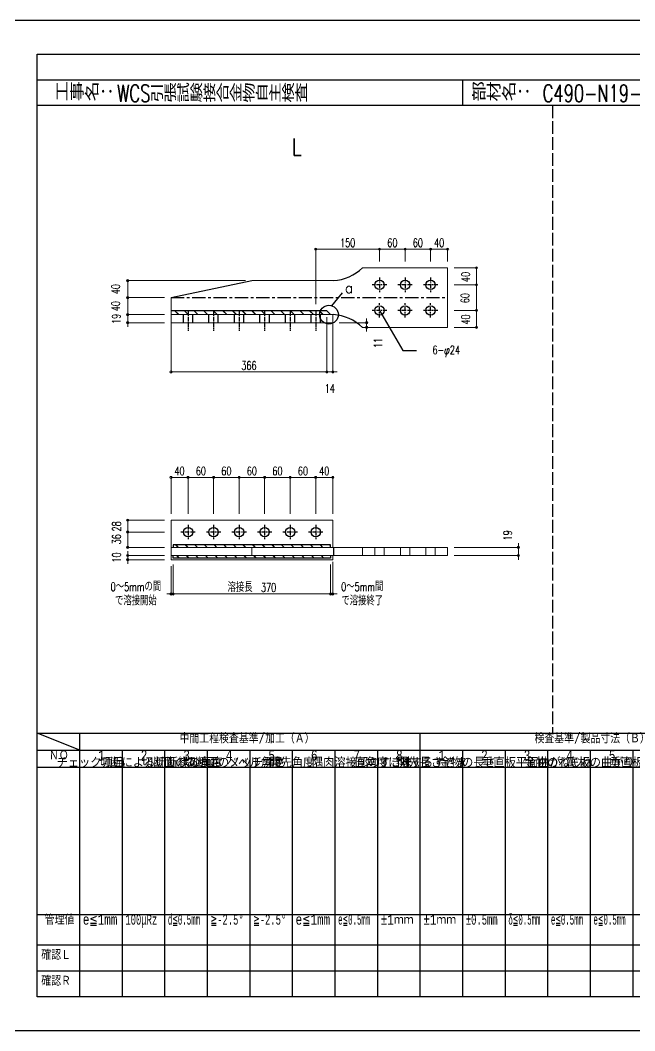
# Model space of a CAD drawing. Header units: millimetres. Extents: x -11384 to 29624, y 0 to 17788.
# Drawn here: x -7980 to -6536, y 4809 to 7185 of the extents above; entities that cross this region are included whole.
import ezdxf
from ezdxf.enums import TextEntityAlignment as Align

# ---------------------------------------------------------------- set-up
doc = ezdxf.new("R2010")
doc.units = ezdxf.units.MM
doc.header["$LTSCALE"] = 5
for name, pattern in [('ACAD_ISO03W100', [30, 12, -18]), ('CENTER1', [10, 6.25, -1.25, 1.25, -1.25]), ('DASHED', [7.5, 6, -1.5]), ('JIS_08_50', [53, 50, -1.125, 0.75, -1.125])]:
    doc.linetypes.add(name, pattern=pattern)
doc.layers.get('0').update_dxf_attribs({"color": 255})
doc.layers.get('DEFPOINTS').update_dxf_attribs({"color": 255})
for name, color, linetype in [('CENTER', 2, 'JIS_08_50'), ('LAYER6', 7, 'Continuous'), ('寸法', 4, 'Continuous'), ('文字', 7, 'Continuous'), ('溶接', 241, 'Continuous'), ('補助線', 7, 'ACAD_ISO03W100'), ('金物', 142, 'Continuous')]:
    doc.layers.add(name, color=color, linetype=linetype)
doc.styles.add('DLSTANDARD1', font='monotxt.shx', dxfattribs={"width": 0.6, "bigfont": 'extfont'})
doc.styles.add('KANJI', font='simplex.shx', dxfattribs={"width": 0.7, "bigfont": 'extfont2.shx'})
doc.styles.get("Standard").update_dxf_attribs({"font": 'simplex.shx', "width": 0.7, "height": 2.5, "bigfont": '@extfont2.shx'})
doc.styles.add('SUNPOU', font='simplex.shx', dxfattribs={"width": 0.7, "bigfont": 'extfont2.shx'})
doc.styles.add('TATEGAKI', font='txt', dxfattribs={"bigfont": 'bigfont.shx'})
doc.dimstyles.new('一般寸法-小さめ', dxfattribs={"dimscale": 10, "dimtxt": 2, "dimasz": 0.5, "dimexe": 0.125, "dimexo": 1.5, "dimgap": 0.5, "dimtad": 1, "dimtxsty": 'KANJI', "dimblk": 'ORIGIN', "dimcen": 0, "dimclrd": 256, "dimclre": 256, "dimclrt": 256, "dimadec": 0, "dimazin": 0, "dimtfac": 1, "dimtmove": 2, "dimatfit": 2, "dimfxl": 0, "dimtolj": 2, "dimlwd": 5, "dimlwe": 5, "dimarcsym": 0})
pattern_1 = [(135, (-9530.928, 2866.125), (-11.31371, -11.31371), []), (135, (-9530.928, 2866.445), (-11.31371, -11.31371), [])]

# ---------------------------------------------------------------- blocks, each defined once
blk = doc.blocks.new('_Origin')
at = {"color": 0, "linetype": 'ByBlock', "lineweight": -2}
blk.add_line((0, 0), (-1, 0), dxfattribs=at)
blk.add_circle((0, 0), 0.5, dxfattribs=at)
blk = doc.blocks.new('*D1492')
at = {"layer": 'DEFPOINTS', "color": 0, "transparency": 16777216}
for p in [(-6975.9, 5945.1), (-6809.8, 5945.1), (-6975.9, 5926.1)]:
    blk.add_point(p, dxfattribs=at)
at = {"layer": '寸法', "lineweight": 5, "transparency": 16777216}
for p, q in [((-6960.9, 5945.1), (-6808.6, 5945.1)), ((-6809.8, 5950.1), (-6809.8, 5955.1)), ((-6809.8, 5926.1), (-6809.8, 5945.1)), ((-6960.9, 5926.1), (-6808.6, 5926.1)), ((-6809.8, 5921.1), (-6809.8, 5916.1))]:
    blk.add_line(p, q, dxfattribs=at)
at = {"layer": '寸法', "lineweight": 5, "transparency": 16777216, "xscale": 5, "yscale": 5, "zscale": 5}
for p, rotation in [((-6809.8, 5945.1), 270), ((-6809.8, 5926.1), 90)]:
    blk.add_blockref('_Origin', p, dxfattribs=dict(at, rotation=rotation))
at = {"layer": '寸法', "linetype": 'Continuous', "transparency": 16777216, "insert": (-6834.8, 5973.3), "char_height": 20, "attachment_point": 5, "rotation": 90, "style": 'KANJI'}
blk.add_mtext('\\A2;19', dxfattribs=at)
blk = doc.blocks.new('*D1494')
at = {"layer": 'DEFPOINTS', "color": 0, "transparency": 16777216}
for p in [(-7727.7, 6009.1), (-7625.9, 6009.1), (-7625.9, 5981.1)]:
    blk.add_point(p, dxfattribs=at)
at = {"layer": '寸法', "lineweight": 5, "transparency": 16777216}
for p, q in [((-7640.9, 6009.1), (-7729, 6009.1)), ((-7727.7, 5986.1), (-7727.7, 6004.1)), ((-7640.9, 5981.1), (-7729, 5981.1))]:
    blk.add_line(p, q, dxfattribs=at)
at = {"layer": '寸法', "lineweight": 5, "transparency": 16777216, "xscale": 5, "yscale": 5, "zscale": 5}
for p, rotation in [((-7727.7, 6009.1), 90), ((-7727.7, 5981.1), 270)]:
    blk.add_blockref('_Origin', p, dxfattribs=dict(at, rotation=rotation))
at = {"layer": '寸法', "linetype": 'Continuous', "transparency": 16777216, "insert": (-7754, 5994.4), "char_height": 20, "attachment_point": 5, "rotation": 90, "style": 'KANJI'}
blk.add_mtext('\\A2;28', dxfattribs=at)
blk = doc.blocks.new('*D1495')
at = {"layer": 'DEFPOINTS', "color": 0, "transparency": 16777216}
for p in [(-7727.7, 5926.1), (-7625.9, 5926.1), (-7625.9, 5916.1)]:
    blk.add_point(p, dxfattribs=at)
at = {"layer": '寸法', "lineweight": 5, "transparency": 16777216}
for p, q in [((-7640.9, 5926.1), (-7729, 5926.1)), ((-7727.7, 5931.1), (-7727.7, 5936.1)), ((-7727.7, 5916.1), (-7727.7, 5926.1)), ((-7640.9, 5916.1), (-7729, 5916.1)), ((-7727.7, 5911.1), (-7727.7, 5906.1))]:
    blk.add_line(p, q, dxfattribs=at)
at = {"layer": '寸法', "lineweight": 5, "transparency": 16777216, "xscale": 5, "yscale": 5, "zscale": 5}
for p, rotation in [((-7727.7, 5926.1), 270), ((-7727.7, 5916.1), 90)]:
    blk.add_blockref('_Origin', p, dxfattribs=dict(at, rotation=rotation))
at = {"layer": '寸法', "linetype": 'Continuous', "transparency": 16777216, "insert": (-7754, 5921.3), "char_height": 20, "attachment_point": 5, "rotation": 90, "style": 'KANJI'}
blk.add_mtext('\\A2;10', dxfattribs=at)
blk = doc.blocks.new('*D1497')
at = {"layer": 'DEFPOINTS', "color": 0, "transparency": 16777216}
for p in [(-7727.7, 6492.3), (-7625.9, 6492.3), (-7625.9, 6473.3)]:
    blk.add_point(p, dxfattribs=at)
at = {"layer": '寸法', "lineweight": 5, "transparency": 16777216}
for p, q in [((-7640.9, 6492.3), (-7729, 6492.3)), ((-7727.7, 6497.3), (-7727.7, 6502.3)), ((-7727.7, 6473.3), (-7727.7, 6492.3)), ((-7640.9, 6473.3), (-7729, 6473.3)), ((-7727.7, 6468.3), (-7727.7, 6463.3))]:
    blk.add_line(p, q, dxfattribs=at)
at = {"layer": '寸法', "lineweight": 5, "transparency": 16777216, "xscale": 5, "yscale": 5, "zscale": 5}
for p, rotation in [((-7727.7, 6492.3), 270), ((-7727.7, 6473.3), 90)]:
    blk.add_blockref('_Origin', p, dxfattribs=dict(at, rotation=rotation))
at = {"layer": '寸法', "linetype": 'Continuous', "transparency": 16777216, "insert": (-7754.6, 6482.2), "char_height": 20, "attachment_point": 5, "rotation": 90, "style": 'KANJI'}
blk.add_mtext('\\A2;19', dxfattribs=at)
blk = doc.blocks.new('*D1499')
at = {"layer": 'DEFPOINTS', "color": 0, "transparency": 16777216}
for p in [(-7285.9, 6646.3), (-7135.9, 6602.3), (-7285.9, 6502.3)]:
    blk.add_point(p, dxfattribs=at)
at = {"layer": '寸法', "lineweight": 5, "transparency": 16777216}
for p, q in [((-7285.9, 6517.3), (-7285.9, 6647.5)), ((-7140.9, 6646.3), (-7280.9, 6646.3)), ((-7135.9, 6617.3), (-7135.9, 6647.5))]:
    blk.add_line(p, q, dxfattribs=at)
at = {"layer": '寸法', "lineweight": 5, "transparency": 16777216, "xscale": 5, "yscale": 5, "zscale": 5, "rotation": 180}
blk.add_blockref('_Origin', (-7285.9, 6646.3), dxfattribs=at)
at = {"layer": '寸法', "lineweight": 5, "transparency": 16777216, "xscale": 5, "yscale": 5, "zscale": 5}
blk.add_blockref('_Origin', (-7135.9, 6646.3), dxfattribs=at)
at = {"layer": '寸法', "linetype": 'Continuous', "transparency": 16777216, "insert": (-7210.9, 6661.3), "char_height": 20, "attachment_point": 5, "style": 'KANJI'}
blk.add_mtext('\\A2;150', dxfattribs=at)
blk = doc.blocks.new('*D1501')
at = {"layer": 'DEFPOINTS', "color": 0, "transparency": 16777216}
for p in [(-6975.9, 6602.3), (-6975.9, 6562.3), (-6908.3, 6562.3)]:
    blk.add_point(p, dxfattribs=at)
at = {"layer": '寸法', "lineweight": 5, "transparency": 16777216}
for p, q in [((-6960.9, 6602.3), (-6907, 6602.3)), ((-6908.3, 6597.3), (-6908.3, 6567.3)), ((-6960.9, 6562.3), (-6907, 6562.3))]:
    blk.add_line(p, q, dxfattribs=at)
at = {"layer": '寸法', "lineweight": 5, "transparency": 16777216, "xscale": 5, "yscale": 5, "zscale": 5}
for p, rotation in [((-6908.3, 6602.3), 90), ((-6908.3, 6562.3), 270)]:
    blk.add_blockref('_Origin', p, dxfattribs=dict(at, rotation=rotation))
at = {"layer": '寸法', "linetype": 'Continuous', "transparency": 16777216, "insert": (-6933.7, 6580.8), "char_height": 20, "attachment_point": 5, "rotation": 90, "style": 'KANJI'}
blk.add_mtext('\\A2;40', dxfattribs=at)
blk = doc.blocks.new('*D1502')
at = {"layer": 'DEFPOINTS', "color": 0, "transparency": 16777216}
for p in [(-6975.9, 6502.3), (-6975.9, 6462.3), (-6908.3, 6462.3)]:
    blk.add_point(p, dxfattribs=at)
at = {"layer": '寸法', "lineweight": 5, "transparency": 16777216}
for p, q in [((-6960.9, 6502.3), (-6907, 6502.3)), ((-6908.3, 6497.3), (-6908.3, 6467.3)), ((-6960.9, 6462.3), (-6907, 6462.3))]:
    blk.add_line(p, q, dxfattribs=at)
at = {"layer": '寸法', "lineweight": 5, "transparency": 16777216, "xscale": 5, "yscale": 5, "zscale": 5}
for p, rotation in [((-6908.3, 6502.3), 90), ((-6908.3, 6462.3), 270)]:
    blk.add_blockref('_Origin', p, dxfattribs=dict(at, rotation=rotation))
at = {"layer": '寸法', "linetype": 'Continuous', "transparency": 16777216, "insert": (-6933.7, 6480.8), "char_height": 20, "attachment_point": 5, "rotation": 90, "style": 'KANJI'}
blk.add_mtext('\\A2;40', dxfattribs=at)
blk = doc.blocks.new('*D1503')
at = {"layer": 'DEFPOINTS', "color": 0, "transparency": 16777216}
for p in [(-7727.7, 6532.3), (-7625.9, 6532.3), (-7625.9, 6492.3)]:
    blk.add_point(p, dxfattribs=at)
at = {"layer": '寸法', "lineweight": 5, "transparency": 16777216}
for p, q in [((-7640.9, 6532.3), (-7729, 6532.3)), ((-7727.7, 6497.3), (-7727.7, 6527.3)), ((-7640.9, 6492.3), (-7729, 6492.3))]:
    blk.add_line(p, q, dxfattribs=at)
at = {"layer": '寸法', "lineweight": 5, "transparency": 16777216, "xscale": 5, "yscale": 5, "zscale": 5}
for p, rotation in [((-7727.7, 6532.3), 90), ((-7727.7, 6492.3), 270)]:
    blk.add_blockref('_Origin', p, dxfattribs=dict(at, rotation=rotation))
at = {"layer": '寸法', "linetype": 'Continuous', "transparency": 16777216, "insert": (-7755.9, 6512.3), "char_height": 20, "attachment_point": 5, "rotation": 90, "style": 'KANJI'}
blk.add_mtext('\\A2;40', dxfattribs=at)
blk = doc.blocks.new('*D1504')
at = {"layer": 'DEFPOINTS', "color": 0, "transparency": 16777216}
for p in [(-7727.7, 6572.3), (-7435.9, 6572.3), (-7625.9, 6532.3)]:
    blk.add_point(p, dxfattribs=at)
at = {"layer": '寸法', "lineweight": 5, "transparency": 16777216}
for p, q in [((-7450.9, 6572.3), (-7729, 6572.3)), ((-7727.7, 6537.3), (-7727.7, 6567.3)), ((-7640.9, 6532.3), (-7729, 6532.3))]:
    blk.add_line(p, q, dxfattribs=at)
at = {"layer": '寸法', "lineweight": 5, "transparency": 16777216, "xscale": 5, "yscale": 5, "zscale": 5}
for p, rotation in [((-7727.7, 6572.3), 90), ((-7727.7, 6532.3), 270)]:
    blk.add_blockref('_Origin', p, dxfattribs=dict(at, rotation=rotation))
at = {"layer": '寸法', "linetype": 'Continuous', "transparency": 16777216, "insert": (-7755.9, 6552.3), "char_height": 20, "attachment_point": 5, "rotation": 90, "style": 'KANJI'}
blk.add_mtext('\\A2;40', dxfattribs=at)
blk = doc.blocks.new('*D1505')
at = {"layer": 'DEFPOINTS', "color": 0, "transparency": 16777216}
for p in [(-7245.9, 6473.3), (-7175.9, 6462.3), (-7166.3, 6462.3)]:
    blk.add_point(p, dxfattribs=at)
at = {"layer": '寸法', "lineweight": 5, "transparency": 16777216}
for p, q in [((-7230.9, 6473.3), (-7165.1, 6473.3)), ((-7166.3, 6478.3), (-7166.3, 6483.3)), ((-7166.3, 6473.3), (-7166.3, 6462.3)), ((-7166.3, 6457.3), (-7166.3, 6452.3)), ((-7160.9, 6462.3), (-7165.1, 6462.3))]:
    blk.add_line(p, q, dxfattribs=at)
at = {"layer": '寸法', "lineweight": 5, "transparency": 16777216, "xscale": 5, "yscale": 5, "zscale": 5}
for p, rotation in [((-7166.3, 6473.3), 270), ((-7166.3, 6462.3), 90)]:
    blk.add_blockref('_Origin', p, dxfattribs=dict(at, rotation=rotation))
at = {"layer": '寸法', "linetype": 'Continuous', "transparency": 16777216, "insert": (-7139.6, 6425.8), "char_height": 20, "attachment_point": 5, "rotation": 90, "style": 'KANJI'}
blk.add_mtext('\\A2;11', dxfattribs=at)
blk = doc.blocks.new('*D1506')
at = {"layer": 'DEFPOINTS', "color": 0, "transparency": 16777216}
for p in [(-7625.9, 5981.1), (-7727.7, 5945.1), (-7625.9, 5945.1)]:
    blk.add_point(p, dxfattribs=at)
at = {"layer": '寸法', "lineweight": 5, "transparency": 16777216}
for p, q in [((-7640.9, 5981.1), (-7729, 5981.1)), ((-7727.7, 5976.1), (-7727.7, 5950.1)), ((-7640.9, 5945.1), (-7729, 5945.1))]:
    blk.add_line(p, q, dxfattribs=at)
at = {"layer": '寸法', "lineweight": 5, "transparency": 16777216, "xscale": 5, "yscale": 5, "zscale": 5}
for p, rotation in [((-7727.7, 5981.1), 90), ((-7727.7, 5945.1), 270)]:
    blk.add_blockref('_Origin', p, dxfattribs=dict(at, rotation=rotation))
at = {"layer": '寸法', "linetype": 'Continuous', "transparency": 16777216, "insert": (-7754, 5964.1), "char_height": 20, "attachment_point": 5, "rotation": 90, "style": 'KANJI'}
blk.add_mtext('\\A2;36', dxfattribs=at)
blk = doc.blocks.new('*D1507')
at = {"layer": 'DEFPOINTS', "color": 0, "transparency": 16777216}
for p in [(-7075.9, 6646.3), (-7135.9, 6602.3), (-7075.9, 6602.3)]:
    blk.add_point(p, dxfattribs=at)
at = {"layer": '寸法', "lineweight": 5, "transparency": 16777216}
for p, q in [((-7135.9, 6617.3), (-7135.9, 6647.5)), ((-7130.9, 6646.3), (-7080.9, 6646.3)), ((-7075.9, 6617.3), (-7075.9, 6647.5))]:
    blk.add_line(p, q, dxfattribs=at)
at = {"layer": '寸法', "lineweight": 5, "transparency": 16777216, "xscale": 5, "yscale": 5, "zscale": 5, "rotation": 180}
blk.add_blockref('_Origin', (-7135.9, 6646.3), dxfattribs=at)
at = {"layer": '寸法', "lineweight": 5, "transparency": 16777216, "xscale": 5, "yscale": 5, "zscale": 5}
blk.add_blockref('_Origin', (-7075.9, 6646.3), dxfattribs=at)
at = {"layer": '寸法', "linetype": 'Continuous', "transparency": 16777216, "insert": (-7105.9, 6661.3), "char_height": 20, "attachment_point": 5, "style": 'KANJI'}
blk.add_mtext('\\A2;60', dxfattribs=at)
blk = doc.blocks.new('*D1511')
at = {"layer": 'DEFPOINTS', "color": 0, "transparency": 16777216}
for p in [(-7015.9, 6646.3), (-7075.9, 6602.3), (-7015.9, 6602.3)]:
    blk.add_point(p, dxfattribs=at)
at = {"layer": '寸法', "lineweight": 5, "transparency": 16777216}
for p, q in [((-7075.9, 6617.3), (-7075.9, 6647.5)), ((-7070.9, 6646.3), (-7020.9, 6646.3)), ((-7015.9, 6617.3), (-7015.9, 6647.5))]:
    blk.add_line(p, q, dxfattribs=at)
at = {"layer": '寸法', "lineweight": 5, "transparency": 16777216, "xscale": 5, "yscale": 5, "zscale": 5, "rotation": 180}
blk.add_blockref('_Origin', (-7075.9, 6646.3), dxfattribs=at)
at = {"layer": '寸法', "lineweight": 5, "transparency": 16777216, "xscale": 5, "yscale": 5, "zscale": 5}
blk.add_blockref('_Origin', (-7015.9, 6646.3), dxfattribs=at)
at = {"layer": '寸法', "linetype": 'Continuous', "transparency": 16777216, "insert": (-7045.9, 6661.3), "char_height": 20, "attachment_point": 5, "style": 'KANJI'}
blk.add_mtext('\\A2;60', dxfattribs=at)
blk = doc.blocks.new('*D1512')
at = {"layer": 'DEFPOINTS', "color": 0, "transparency": 16777216}
for p in [(-6975.9, 6646.3), (-7015.9, 6602.3), (-6975.9, 6602.3)]:
    blk.add_point(p, dxfattribs=at)
at = {"layer": '寸法', "lineweight": 5, "transparency": 16777216}
for p, q in [((-7015.9, 6617.3), (-7015.9, 6647.5)), ((-7010.9, 6646.3), (-6980.9, 6646.3)), ((-6975.9, 6617.3), (-6975.9, 6647.5))]:
    blk.add_line(p, q, dxfattribs=at)
at = {"layer": '寸法', "lineweight": 5, "transparency": 16777216, "xscale": 5, "yscale": 5, "zscale": 5, "rotation": 180}
blk.add_blockref('_Origin', (-7015.9, 6646.3), dxfattribs=at)
at = {"layer": '寸法', "lineweight": 5, "transparency": 16777216, "xscale": 5, "yscale": 5, "zscale": 5}
blk.add_blockref('_Origin', (-6975.9, 6646.3), dxfattribs=at)
at = {"layer": '寸法', "linetype": 'Continuous', "transparency": 16777216, "insert": (-6995.9, 6661.3), "char_height": 20, "attachment_point": 5, "style": 'KANJI'}
blk.add_mtext('\\A2;40', dxfattribs=at)
blk = doc.blocks.new('*D1514')
at = {"layer": 'DEFPOINTS', "color": 0, "transparency": 16777216}
for p in [(-6975.9, 6562.3), (-6975.9, 6502.3), (-6908.3, 6502.3)]:
    blk.add_point(p, dxfattribs=at)
at = {"layer": '寸法', "lineweight": 5, "transparency": 16777216}
for p, q in [((-6960.9, 6562.3), (-6907, 6562.3)), ((-6908.3, 6557.3), (-6908.3, 6507.3)), ((-6960.9, 6502.3), (-6907, 6502.3))]:
    blk.add_line(p, q, dxfattribs=at)
at = {"layer": '寸法', "lineweight": 5, "transparency": 16777216, "xscale": 5, "yscale": 5, "zscale": 5}
for p, rotation in [((-6908.3, 6562.3), 90), ((-6908.3, 6502.3), 270)]:
    blk.add_blockref('_Origin', p, dxfattribs=dict(at, rotation=rotation))
at = {"layer": '寸法', "linetype": 'Continuous', "transparency": 16777216, "insert": (-6935, 6531.1), "char_height": 20, "attachment_point": 5, "rotation": 90, "style": 'KANJI'}
blk.add_mtext('\\A2;60', dxfattribs=at)
blk = doc.blocks.new('*D1548')
at = {"layer": 'DEFPOINTS', "color": 0, "transparency": 16777216}
for p in [(-7585.9, 6109.6), (-7625.9, 6009.1), (-7585.9, 6009.1)]:
    blk.add_point(p, dxfattribs=at)
at = {"layer": '寸法', "linetype": 'Continuous', "lineweight": 5, "transparency": 16777216}
for p, q in [((-7625.9, 6024.1), (-7625.9, 6110.9)), ((-7620.9, 6109.6), (-7590.9, 6109.6)), ((-7585.9, 6024.1), (-7585.9, 6110.9))]:
    blk.add_line(p, q, dxfattribs=at)
at = {"layer": '寸法', "lineweight": 5, "transparency": 16777216, "xscale": 5, "yscale": 5, "zscale": 5, "rotation": 180}
blk.add_blockref('_Origin', (-7625.9, 6109.6), dxfattribs=at)
at = {"layer": '寸法', "lineweight": 5, "transparency": 16777216, "xscale": 5, "yscale": 5, "zscale": 5}
blk.add_blockref('_Origin', (-7585.9, 6109.6), dxfattribs=at)
at = {"layer": '寸法', "linetype": 'Continuous', "transparency": 16777216, "insert": (-7605.9, 6124.6), "char_height": 20, "attachment_point": 5, "style": 'KANJI'}
blk.add_mtext('\\A2;40', dxfattribs=at)
blk = doc.blocks.new('*D1549')
at = {"layer": 'DEFPOINTS', "color": 0, "transparency": 16777216}
for p in [(-7525.9, 6109.6), (-7585.9, 6009.1), (-7525.9, 6009.1)]:
    blk.add_point(p, dxfattribs=at)
at = {"layer": '寸法', "linetype": 'Continuous', "lineweight": 5, "transparency": 16777216}
for p, q in [((-7585.9, 6024.1), (-7585.9, 6110.9)), ((-7580.9, 6109.6), (-7530.9, 6109.6)), ((-7525.9, 6024.1), (-7525.9, 6110.9))]:
    blk.add_line(p, q, dxfattribs=at)
at = {"layer": '寸法', "lineweight": 5, "transparency": 16777216, "xscale": 5, "yscale": 5, "zscale": 5, "rotation": 180}
blk.add_blockref('_Origin', (-7585.9, 6109.6), dxfattribs=at)
at = {"layer": '寸法', "lineweight": 5, "transparency": 16777216, "xscale": 5, "yscale": 5, "zscale": 5}
blk.add_blockref('_Origin', (-7525.9, 6109.6), dxfattribs=at)
at = {"layer": '寸法', "linetype": 'Continuous', "transparency": 16777216, "insert": (-7555.9, 6124.6), "char_height": 20, "attachment_point": 5, "style": 'KANJI'}
blk.add_mtext('\\A2;60', dxfattribs=at)
blk = doc.blocks.new('*D1550')
at = {"layer": 'DEFPOINTS', "color": 0, "transparency": 16777216}
for p in [(-7465.9, 6109.6), (-7525.9, 6009.1), (-7465.9, 6009.1)]:
    blk.add_point(p, dxfattribs=at)
at = {"layer": '寸法', "linetype": 'Continuous', "lineweight": 5, "transparency": 16777216}
for p, q in [((-7525.9, 6024.1), (-7525.9, 6110.9)), ((-7520.9, 6109.6), (-7470.9, 6109.6)), ((-7465.9, 6024.1), (-7465.9, 6110.9))]:
    blk.add_line(p, q, dxfattribs=at)
at = {"layer": '寸法', "lineweight": 5, "transparency": 16777216, "xscale": 5, "yscale": 5, "zscale": 5, "rotation": 180}
blk.add_blockref('_Origin', (-7525.9, 6109.6), dxfattribs=at)
at = {"layer": '寸法', "lineweight": 5, "transparency": 16777216, "xscale": 5, "yscale": 5, "zscale": 5}
blk.add_blockref('_Origin', (-7465.9, 6109.6), dxfattribs=at)
at = {"layer": '寸法', "linetype": 'Continuous', "transparency": 16777216, "insert": (-7495.9, 6124.6), "char_height": 20, "attachment_point": 5, "style": 'KANJI'}
blk.add_mtext('\\A2;60', dxfattribs=at)
blk = doc.blocks.new('*D1551')
at = {"layer": 'DEFPOINTS', "color": 0, "transparency": 16777216}
for p in [(-7405.9, 6109.6), (-7465.9, 6009.1), (-7405.9, 6009.1)]:
    blk.add_point(p, dxfattribs=at)
at = {"layer": '寸法', "linetype": 'Continuous', "lineweight": 5, "transparency": 16777216}
for p, q in [((-7465.9, 6024.1), (-7465.9, 6110.9)), ((-7460.9, 6109.6), (-7410.9, 6109.6)), ((-7405.9, 6024.1), (-7405.9, 6110.9))]:
    blk.add_line(p, q, dxfattribs=at)
at = {"layer": '寸法', "lineweight": 5, "transparency": 16777216, "xscale": 5, "yscale": 5, "zscale": 5, "rotation": 180}
blk.add_blockref('_Origin', (-7465.9, 6109.6), dxfattribs=at)
at = {"layer": '寸法', "lineweight": 5, "transparency": 16777216, "xscale": 5, "yscale": 5, "zscale": 5}
blk.add_blockref('_Origin', (-7405.9, 6109.6), dxfattribs=at)
at = {"layer": '寸法', "linetype": 'Continuous', "transparency": 16777216, "insert": (-7435.9, 6124.6), "char_height": 20, "attachment_point": 5, "style": 'KANJI'}
blk.add_mtext('\\A2;60', dxfattribs=at)
blk = doc.blocks.new('*D1552')
at = {"layer": 'DEFPOINTS', "color": 0, "transparency": 16777216}
for p in [(-7345.9, 6109.6), (-7405.9, 6009.1), (-7345.9, 6009.1)]:
    blk.add_point(p, dxfattribs=at)
at = {"layer": '寸法', "linetype": 'Continuous', "lineweight": 5, "transparency": 16777216}
for p, q in [((-7405.9, 6024.1), (-7405.9, 6110.9)), ((-7400.9, 6109.6), (-7350.9, 6109.6)), ((-7345.9, 6024.1), (-7345.9, 6110.9))]:
    blk.add_line(p, q, dxfattribs=at)
at = {"layer": '寸法', "lineweight": 5, "transparency": 16777216, "xscale": 5, "yscale": 5, "zscale": 5, "rotation": 180}
blk.add_blockref('_Origin', (-7405.9, 6109.6), dxfattribs=at)
at = {"layer": '寸法', "lineweight": 5, "transparency": 16777216, "xscale": 5, "yscale": 5, "zscale": 5}
blk.add_blockref('_Origin', (-7345.9, 6109.6), dxfattribs=at)
at = {"layer": '寸法', "linetype": 'Continuous', "transparency": 16777216, "insert": (-7375.9, 6124.6), "char_height": 20, "attachment_point": 5, "style": 'KANJI'}
blk.add_mtext('\\A2;60', dxfattribs=at)
blk = doc.blocks.new('*D1553')
at = {"layer": 'DEFPOINTS', "color": 0, "transparency": 16777216}
for p in [(-7285.9, 6109.6), (-7345.9, 6009.1), (-7285.9, 6009.1)]:
    blk.add_point(p, dxfattribs=at)
at = {"layer": '寸法', "linetype": 'Continuous', "lineweight": 5, "transparency": 16777216}
for p, q in [((-7345.9, 6024.1), (-7345.9, 6110.9)), ((-7340.9, 6109.6), (-7290.9, 6109.6)), ((-7285.9, 6024.1), (-7285.9, 6110.9))]:
    blk.add_line(p, q, dxfattribs=at)
at = {"layer": '寸法', "lineweight": 5, "transparency": 16777216, "xscale": 5, "yscale": 5, "zscale": 5, "rotation": 180}
blk.add_blockref('_Origin', (-7345.9, 6109.6), dxfattribs=at)
at = {"layer": '寸法', "lineweight": 5, "transparency": 16777216, "xscale": 5, "yscale": 5, "zscale": 5}
blk.add_blockref('_Origin', (-7285.9, 6109.6), dxfattribs=at)
at = {"layer": '寸法', "linetype": 'Continuous', "transparency": 16777216, "insert": (-7315.9, 6124.6), "char_height": 20, "attachment_point": 5, "style": 'KANJI'}
blk.add_mtext('\\A2;60', dxfattribs=at)
blk = doc.blocks.new('*D1554')
at = {"layer": 'DEFPOINTS', "color": 0, "transparency": 16777216}
for p in [(-7245.9, 6109.6), (-7285.9, 6009.1), (-7245.9, 6009.1)]:
    blk.add_point(p, dxfattribs=at)
at = {"layer": '寸法', "linetype": 'Continuous', "lineweight": 5, "transparency": 16777216}
for p, q in [((-7285.9, 6024.1), (-7285.9, 6110.9)), ((-7280.9, 6109.6), (-7250.9, 6109.6)), ((-7245.9, 6024.1), (-7245.9, 6110.9))]:
    blk.add_line(p, q, dxfattribs=at)
at = {"layer": '寸法', "lineweight": 5, "transparency": 16777216, "xscale": 5, "yscale": 5, "zscale": 5, "rotation": 180}
blk.add_blockref('_Origin', (-7285.9, 6109.6), dxfattribs=at)
at = {"layer": '寸法', "lineweight": 5, "transparency": 16777216, "xscale": 5, "yscale": 5, "zscale": 5}
blk.add_blockref('_Origin', (-7245.9, 6109.6), dxfattribs=at)
at = {"layer": '寸法', "linetype": 'Continuous', "transparency": 16777216, "insert": (-7265.9, 6124.6), "char_height": 20, "attachment_point": 5, "style": 'KANJI'}
blk.add_mtext('\\A2;40', dxfattribs=at)
blk = doc.blocks.new('*D1557')
at = {"layer": 'DEFPOINTS', "color": 0, "transparency": 16777216}
for p in [(-7625.9, 6492.3), (-7259.9, 6501), (-7259.9, 6357.6)]:
    blk.add_point(p, dxfattribs=at)
at = {"layer": '寸法', "linetype": 'Continuous', "lineweight": 5, "transparency": 16777216}
for p, q in [((-7625.9, 6477.3), (-7625.9, 6356.3)), ((-7259.9, 6486), (-7259.9, 6356.3)), ((-7620.9, 6357.6), (-7264.9, 6357.6))]:
    blk.add_line(p, q, dxfattribs=at)
at = {"layer": '寸法', "lineweight": 5, "transparency": 16777216, "xscale": 5, "yscale": 5, "zscale": 5, "rotation": 180}
blk.add_blockref('_Origin', (-7625.9, 6357.6), dxfattribs=at)
at = {"layer": '寸法', "lineweight": 5, "transparency": 16777216, "xscale": 5, "yscale": 5, "zscale": 5}
blk.add_blockref('_Origin', (-7259.9, 6357.6), dxfattribs=at)
at = {"layer": '寸法', "linetype": 'Continuous', "transparency": 16777216, "insert": (-7442.9, 6372.6), "char_height": 20, "attachment_point": 5, "style": 'KANJI'}
blk.add_mtext('\\A2;366', dxfattribs=at)
blk = doc.blocks.new('*D1558')
at = {"layer": 'DEFPOINTS', "color": 0, "transparency": 16777216}
for p in [(-7259.9, 6501), (-7245.9, 6492.3), (-7245.9, 6357.6)]:
    blk.add_point(p, dxfattribs=at)
at = {"layer": '寸法', "linetype": 'Continuous', "lineweight": 5, "transparency": 16777216}
for p, q in [((-7259.9, 6486), (-7259.9, 6356.3)), ((-7245.9, 6477.3), (-7245.9, 6356.3)), ((-7264.9, 6357.6), (-7269.9, 6357.6)), ((-7259.9, 6357.6), (-7245.9, 6357.6)), ((-7240.9, 6357.6), (-7235.9, 6357.6))]:
    blk.add_line(p, q, dxfattribs=at)
at = {"layer": '寸法', "lineweight": 5, "transparency": 16777216, "xscale": 5, "yscale": 5, "zscale": 5}
blk.add_blockref('_Origin', (-7259.9, 6357.6), dxfattribs=at)
at = {"layer": '寸法', "lineweight": 5, "transparency": 16777216, "xscale": 5, "yscale": 5, "zscale": 5, "rotation": 180}
blk.add_blockref('_Origin', (-7245.9, 6357.6), dxfattribs=at)
at = {"layer": '寸法', "linetype": 'Continuous', "transparency": 16777216, "insert": (-7252.9, 6318.8), "char_height": 20, "attachment_point": 5, "style": 'KANJI'}
blk.add_mtext('\\A2;14', dxfattribs=at)
blk = doc.blocks.new('*D1564')
at = {"layer": 'DEFPOINTS', "color": 0, "transparency": 16777216}
for p in [(-7625.9, 5916.1), (-7620.9, 5916.1), (-7620.9, 5835.6)]:
    blk.add_point(p, dxfattribs=at)
at = {"layer": '寸法', "linetype": 'Continuous', "lineweight": 5, "transparency": 16777216}
for p, q in [((-7625.9, 5901.1), (-7625.9, 5834.4)), ((-7620.9, 5901.1), (-7620.9, 5834.4)), ((-7630.9, 5835.6), (-7635.9, 5835.6)), ((-7625.9, 5835.6), (-7620.9, 5835.6)), ((-7615.9, 5835.6), (-7610.9, 5835.6))]:
    blk.add_line(p, q, dxfattribs=at)
at = {"layer": '寸法', "lineweight": 5, "transparency": 16777216, "xscale": 5, "yscale": 5, "zscale": 5}
blk.add_blockref('_Origin', (-7625.9, 5835.6), dxfattribs=at)
at = {"layer": '寸法', "lineweight": 5, "transparency": 16777216, "xscale": 5, "yscale": 5, "zscale": 5, "rotation": 180}
blk.add_blockref('_Origin', (-7620.9, 5835.6), dxfattribs=at)
at = {"layer": '寸法', "linetype": 'Continuous', "transparency": 16777216, "insert": (-7708.5, 5835.6), "char_height": 20, "attachment_point": 5, "style": 'KANJI'}
blk.add_mtext('\\A2;0～5mmの間\\Pで溶接開始', dxfattribs=at)
blk = doc.blocks.new('*D1565')
at = {"layer": 'DEFPOINTS', "color": 0, "transparency": 16777216}
for p in [(-7620.9, 5920.1), (-7250.9, 5920.1), (-7250.9, 5835.6)]:
    blk.add_point(p, dxfattribs=at)
at = {"layer": '寸法', "linetype": 'Continuous', "lineweight": 5, "transparency": 16777216}
for p, q in [((-7620.9, 5905.1), (-7620.9, 5834.4)), ((-7250.9, 5905.1), (-7250.9, 5834.4)), ((-7615.9, 5835.6), (-7255.9, 5835.6))]:
    blk.add_line(p, q, dxfattribs=at)
at = {"layer": '寸法', "lineweight": 5, "transparency": 16777216, "xscale": 5, "yscale": 5, "zscale": 5, "rotation": 180}
blk.add_blockref('_Origin', (-7620.9, 5835.6), dxfattribs=at)
at = {"layer": '寸法', "lineweight": 5, "transparency": 16777216, "xscale": 5, "yscale": 5, "zscale": 5}
blk.add_blockref('_Origin', (-7250.9, 5835.6), dxfattribs=at)
at = {"layer": '寸法', "linetype": 'Continuous', "transparency": 16777216, "insert": (-7435.9, 5850.6), "char_height": 20, "attachment_point": 5, "style": 'KANJI'}
blk.add_mtext('\\A2;溶接長\u3000370', dxfattribs=at)
blk = doc.blocks.new('*D1566')
at = {"layer": 'DEFPOINTS', "color": 0, "transparency": 16777216}
for p in [(-7250.9, 5920.1), (-7245.9, 5926.1), (-7245.9, 5835.6)]:
    blk.add_point(p, dxfattribs=at)
at = {"layer": '寸法', "linetype": 'Continuous', "lineweight": 5, "transparency": 16777216}
for p, q in [((-7250.9, 5905.1), (-7250.9, 5834.4)), ((-7245.9, 5911.1), (-7245.9, 5834.4)), ((-7255.9, 5835.6), (-7260.9, 5835.6)), ((-7250.9, 5835.6), (-7245.9, 5835.6)), ((-7240.9, 5835.6), (-7235.9, 5835.6))]:
    blk.add_line(p, q, dxfattribs=at)
at = {"layer": '寸法', "lineweight": 5, "transparency": 16777216, "xscale": 5, "yscale": 5, "zscale": 5}
blk.add_blockref('_Origin', (-7250.9, 5835.6), dxfattribs=at)
at = {"layer": '寸法', "lineweight": 5, "transparency": 16777216, "xscale": 5, "yscale": 5, "zscale": 5, "rotation": 180}
blk.add_blockref('_Origin', (-7245.9, 5835.6), dxfattribs=at)
at = {"layer": '寸法', "linetype": 'Continuous', "transparency": 16777216, "insert": (-7176.6, 5835.6), "char_height": 20, "attachment_point": 5, "style": 'KANJI'}
blk.add_mtext('\\A2;0～5mm間\\Pで溶接終了', dxfattribs=at)

msp = doc.modelspace()

# ---------------------------------------------------------------- hatches: boundary and pattern name
at = {"layer": '溶接', "ltscale": 6}
h = msp.add_hatch(dxfattribs=at)
h.set_pattern_fill('JIS_LC_20', color=256, scale=0.8, angle=90)
h.set_pattern_definition([(135, (-9529.928, 3413.267), (-11.31371, -11.31371), []), (135, (-9529.928, 3413.587), (-11.31371, -11.31371), [])])
h.paths.add_polyline_path([(-7441.928, 6492.267), (-7620.928, 6492.267), (-7620.928, 6500.967), (-7441.928, 6500.967)])
h.paths.add_polyline_path([(-7259.928, 6492.267), (-7441.928, 6492.267), (-7441.928, 6500.967), (-7259.928, 6500.967)])
h.paths.add_polyline_path([(-7259.928, 6492.267), (-7259.928, 6498.267)], flags=17)
h = msp.add_hatch(dxfattribs=at)
h.set_pattern_fill('JIS_LC_20', color=256, scale=0.8, angle=90)
h.set_pattern_definition(pattern_1)
h.paths.add_polyline_path([(-7442.928, 5945.125), (-7620.928, 5945.125), (-7620.928, 5951.125), (-7442.928, 5951.125)])
h.paths.add_polyline_path([(-7259.928, 5945.125), (-7442.928, 5945.125), (-7442.928, 5951.125), (-7259.928, 5951.125)])
h.paths.add_polyline_path([(-7250.928, 5945.125), (-7259.928, 5945.125), (-7259.928, 5951.125), (-7250.928, 5951.125)])
h = msp.add_hatch(dxfattribs=at)
h.set_pattern_fill('JIS_LC_20', color=256, scale=0.8, angle=90)
h.set_pattern_definition(pattern_1)
h.paths.add_polyline_path([(-7442.928, 5926.125), (-7620.928, 5926.125), (-7620.928, 5920.125), (-7442.928, 5920.125)])
h.paths.add_polyline_path([(-7259.928, 5926.125), (-7442.928, 5926.125), (-7442.928, 5920.125), (-7259.928, 5920.125)])
h.paths.add_polyline_path([(-7250.928, 5926.125), (-7259.928, 5926.125), (-7259.928, 5920.125), (-7250.928, 5920.125)])

# ---------------------------------------------------------------- linework, layer by layer
at = {"linetype": 'Continuous', "lineweight": -3}
for p, q in [((-7940.313, 7044.54), (-4736.313, 7044.54)), ((-6940.313, 6984.54), (-6940.313, 7044.54)), ((-7940.313, 6984.54), (-4736.313, 6984.54)), ((-7940.313, 5508.54), (-4736.313, 5508.54)), ((-7940.313, 5468.54), (-4736.313, 5468.54)), ((-7940.313, 5428.54), (-5040.313, 5428.54)), ((-7940.313, 5082.249), (-5040.313, 5082.249)), ((-7940.313, 5010.476), (-5040.313, 5010.476)), ((-7940.313, 4949.508), (-5040.313, 4949.508))]:
    msp.add_line(p, q, dxfattribs=at)
at = {"linetype": 'DASHED', "lineweight": -3}
msp.add_line((-6729.414, 6984.54), (-6729.414, 5508.54), dxfattribs=at)
at = {"linetype": 'Continuous', "lineweight": -3}
for points in [[(-8020.313, 7184.54), (-4656.313, 7184.54), (-4656.313, 4808.54), (-8020.313, 4808.54)], [(-7940.313, 7104.54), (-4736.313, 7104.54), (-4736.313, 4888.54), (-7940.313, 4888.54)]]:
    msp.add_lwpolyline(points, close=True, dxfattribs=at)
at = {"layer": 'CENTER', "linetype": 'CENTER1'}
msp.add_line((-7625.928, 6532.267), (-6975.928, 6532.267), dxfattribs=at)
at = {"layer": '寸法', "linetype": 'CENTER1', "ltscale": 0.3}
for p, q in [((-7118.928, 6562.267), (-7152.928, 6562.267)), ((-7135.928, 6579.267), (-7135.928, 6545.267)), ((-7058.928, 6562.267), (-7092.928, 6562.267)), ((-7075.928, 6579.267), (-7075.928, 6545.267)), ((-6998.928, 6562.267), (-7032.928, 6562.267)), ((-7015.928, 6579.267), (-7015.928, 6545.267)), ((-7135.928, 6485.267), (-7135.928, 6519.267)), ((-7075.928, 6485.267), (-7075.928, 6519.267)), ((-7015.928, 6485.267), (-7015.928, 6519.267)), ((-7585.928, 6502.267), (-7585.928, 6454.267)), ((-7525.928, 6502.267), (-7525.928, 6454.267)), ((-7465.928, 6502.267), (-7465.928, 6454.267)), ((-7405.928, 6502.267), (-7405.928, 6454.267)), ((-7345.928, 6502.267), (-7345.928, 6454.267)), ((-7285.928, 6502.267), (-7285.928, 6454.267)), ((-7118.928, 6502.267), (-7152.928, 6502.267)), ((-7058.928, 6502.267), (-7092.928, 6502.267)), ((-6998.928, 6502.267), (-7032.928, 6502.267)), ((-7585.928, 5998.125), (-7585.928, 5964.125)), ((-7525.928, 5998.125), (-7525.928, 5964.125)), ((-7465.928, 5998.125), (-7465.928, 5964.125)), ((-7405.928, 5998.125), (-7405.928, 5964.125)), ((-7345.928, 5998.125), (-7345.928, 5964.125)), ((-7285.928, 5998.125), (-7285.928, 5964.125)), ((-7568.928, 5981.125), (-7602.928, 5981.125)), ((-7508.928, 5981.125), (-7542.928, 5981.125)), ((-7448.928, 5981.125), (-7482.928, 5981.125)), ((-7388.928, 5981.125), (-7422.928, 5981.125)), ((-7328.928, 5981.125), (-7362.928, 5981.125)), ((-7268.928, 5981.125), (-7302.928, 5981.125))]:
    msp.add_line(p, q, dxfattribs=at)
at = {"layer": '寸法', "ltscale": 4}
msp.add_line((-7247.822, 6513.164), (-7222.785, 6543.551), dxfattribs=at)
at = {"layer": '寸法'}
for p, q in [((-7135.928, 6502.267), (-7081.284, 6407.621)), ((-7081.284, 6407.621), (-7049.137, 6407.621))]:
    msp.add_line(p, q, dxfattribs=at)
at = {"layer": '寸法', "linetype": 'Continuous'}
for p, q in [((-7840.313, 5468.54), (-7940.313, 5508.54)), ((-7840.313, 4888.54), (-7840.313, 5508.54)), ((-7040.313, 4888.54), (-7040.313, 5508.54)), ((-7740.313, 4888.54), (-7740.313, 5468.54)), ((-7640.313, 4888.54), (-7640.313, 5468.54)), ((-7540.313, 4888.54), (-7540.313, 5468.54)), ((-7440.313, 4888.54), (-7440.313, 5468.54)), ((-7340.313, 4888.54), (-7340.313, 5468.54)), ((-7240.313, 4888.54), (-7240.313, 5468.54)), ((-7140.313, 4888.54), (-7140.313, 5468.54)), ((-6940.313, 4888.54), (-6940.313, 5468.54)), ((-6840.313, 4888.54), (-6840.313, 5468.54)), ((-6740.313, 4888.54), (-6740.313, 5468.54)), ((-6640.313, 4888.54), (-6640.313, 5468.54)), ((-6540.313, 4888.54), (-6540.313, 5468.54))]:
    msp.add_line(p, q, dxfattribs=at)
msp.add_circle((-7254.828, 6492.267), 22.04, dxfattribs=at)
at = {"layer": '溶接'}
for p, q in [((-7259.928, 6500.967), (-7625.928, 6500.967)), ((-7250.928, 5951.125), (-7620.928, 5951.125)), ((-7620.928, 5951.125), (-7620.928, 5945.125)), ((-7250.928, 5945.125), (-7250.928, 5951.125)), ((-7620.928, 5920.125), (-7620.928, 5926.125)), ((-7250.928, 5920.125), (-7620.928, 5920.125)), ((-7250.928, 5926.125), (-7250.928, 5920.125))]:
    msp.add_line(p, q, dxfattribs=at)
at = {"layer": '溶接', "linetype": 'Continuous'}
msp.add_line((-7259.928, 6500.967), (-7251.228, 6492.267), dxfattribs=at)
at = {"layer": '補助線', "ltscale": 2}
for p, q in [((-7596.928, 6473.267), (-7596.928, 6492.267)), ((-7574.928, 6473.267), (-7574.928, 6492.267)), ((-7536.928, 6473.267), (-7536.928, 6492.267)), ((-7514.928, 6473.267), (-7514.928, 6492.267)), ((-7476.928, 6473.267), (-7476.928, 6492.267)), ((-7454.928, 6473.267), (-7454.928, 6492.267)), ((-7416.928, 6473.267), (-7416.928, 6492.267)), ((-7394.928, 6473.267), (-7394.928, 6492.267)), ((-7356.928, 6473.267), (-7356.928, 6492.267)), ((-7334.928, 6473.267), (-7334.928, 6492.267)), ((-7296.928, 6473.267), (-7296.928, 6492.267)), ((-7274.928, 6473.267), (-7274.928, 6492.267))]:
    msp.add_line(p, q, dxfattribs=at)
at = {"layer": '補助線', "lineweight": 18}
for p, q in [((-7146.928, 5926.125), (-7146.928, 5945.125)), ((-7124.928, 5926.125), (-7124.928, 5945.125)), ((-7086.928, 5926.125), (-7086.928, 5945.125)), ((-7064.928, 5926.125), (-7064.928, 5945.125)), ((-7026.928, 5926.125), (-7026.928, 5945.125)), ((-7004.928, 5926.125), (-7004.928, 5945.125))]:
    msp.add_line(p, q, dxfattribs=at)
at = {"layer": '金物', "lineweight": 18}
for p, q in [((-6975.928, 6602.267), (-7175.928, 6602.267)), ((-6975.928, 6462.267), (-6975.928, 6602.267)), ((-7243.928, 6572.267), (-7435.928, 6572.267)), ((-7625.928, 6532.267), (-7625.928, 6492.267)), ((-7625.928, 6492.267), (-7625.928, 6473.267)), ((-7243.928, 6492.267), (-7625.928, 6492.267)), ((-7245.928, 6473.267), (-7245.928, 6492.267)), ((-7625.928, 6473.267), (-7245.928, 6473.267)), ((-6975.928, 6462.267), (-7175.928, 6462.267)), ((-7625.928, 5916.125), (-7625.928, 6009.125)), ((-7625.928, 6009.125), (-7245.928, 6009.125)), ((-7245.928, 6009.125), (-7245.928, 5945.125)), ((-7625.928, 5945.125), (-6975.928, 5945.125)), ((-7435.928, 5945.125), (-7435.928, 5926.125)), ((-7175.928, 5926.125), (-7175.928, 5945.125)), ((-6975.928, 5926.125), (-6975.928, 5945.125)), ((-6975.928, 5926.125), (-7625.928, 5926.125)), ((-7245.928, 5926.125), (-7245.928, 5916.125)), ((-7245.928, 5916.125), (-7625.928, 5916.125))]:
    msp.add_line(p, q, dxfattribs=at)
at = {"layer": '金物'}
msp.add_line((-7625.928, 6532.267), (-7435.928, 6572.267), dxfattribs=at)
at = {"layer": '金物', "ltscale": 2}
msp.add_line((-7243.928, 5945.125), (-7243.928, 5926.125), dxfattribs=at)
at = {"layer": '金物', "ltscale": 2.5}
for centre in [(-7135.928, 6562.267), (-7075.928, 6562.267), (-7015.928, 6562.267), (-7135.928, 6502.267), (-7075.928, 6502.267), (-7015.928, 6502.267), (-7585.928, 5981.125), (-7525.928, 5981.125), (-7465.928, 5981.125), (-7405.928, 5981.125), (-7345.928, 5981.125), (-7285.928, 5981.125)]:
    msp.add_circle(centre, 11, dxfattribs=at)
at = {"layer": '金物', "ltscale": 2}
for centre, start, end in [((-7251.718, 6681.991), 274.060941, 313.550946), ((-7251.718, 6382.543), 46.449054, 85.939059)]:
    msp.add_arc(centre, 110, start, end, dxfattribs=at)

# ---------------------------------------------------------------- texts
at = {"layer": 'LAYER6', "color": 0, "linetype": 'Continuous', "lineweight": -3, "width": 0.8}
for s, p in [('工事名：', (-7900.304, 6995.466)), ('部材名：', (-6920.479, 6995.466)), ('L', (-7342.127, 6866.756))]:
    msp.add_text(s, height=40, dxfattribs=at).set_placement(p)
at = {"layer": 'LAYER6', "color": 0, "linetype": 'Continuous', "lineweight": -3, "char_height": 40, "attachment_point": 1}
for s, insert, width in [('WCS引張試験接合金物自主検査', (-7752.455, 7032.638), 924.29947), ('C490-N19-6M20 ', (-6752.455, 7032.638), 435.25964)]:
    msp.add_mtext(s, dxfattribs=dict(at, insert=insert, width=width))
at = {"layer": '寸法', "ltscale": 4, "style": 'SUNPOU'}
msp.add_text('a', height=24, dxfattribs=at).set_placement((-7198.041, 6555.051), align=Align.MIDDLE_RIGHT)
at = {"layer": '寸法', "insert": (-6946.75, 6419.345), "char_height": 20, "width": 98.97993, "attachment_point": 3}
msp.add_mtext('6-φ24', dxfattribs=at)
at = {"layer": '文字', "color": 0, "linetype": 'Continuous', "ltscale": 6, "style": 'DLSTANDARD1'}
for s, width, p in [('中間工程検査基準/加工（Ａ）', 0.74375, (-7605.865, 5477.115)), ('検査基準/製品寸法（Ｂ）', 0.74375, (-6771.751, 5477.115)), ('ＮＯ', 0.74375, (-7912.85, 5437.115)), ('1', 0.74375, (-7797.105, 5437.115)), ('2', 0.74375, (-7697.105, 5437.115)), ('3', 0.74375, (-7597.105, 5437.115)), ('4', 0.74375, (-7497.105, 5437.115)), ('5', 0.74375, (-7397.105, 5437.115)), ('6', 0.74375, (-7297.105, 5437.115)), ('7', 0.74375, (-7197.105, 5437.115)), ('1', 0.74375, (-6997.105, 5437.115)), ('2', 0.74375, (-6897.105, 5437.115)), ('3', 0.74375, (-6797.105, 5437.115)), ('4', 0.74375, (-6697.105, 5437.115)), ('5', 0.74375, (-6597.105, 5437.115)), ('管理値', 0.74375, (-7922.665, 5050.824)), ('e≦1mm', 0.74375, (-7833.219, 5050.824)), ('100μRz', 0.6, (-7733.219, 5050.824)), ('d≦0.5mm', 0.5, (-7633.219, 5050.824)), ('≧-2.5°', 0.6, (-7533.219, 5050.824)), ('≧-2.5°', 0.6, (-7433.219, 5050.824)), ('e≦1mm', 0.74375, (-7333.219, 5050.824)), ('e≦0.5mm', 0.5, (-7233.219, 5050.824)), ('±1ｍｍ', 0.74375, (-7033.219, 5050.824)), ('±0.5mm', 0.6, (-6933.219, 5050.824)), ('δ≦0.5mm', 0.5, (-6833.219, 5050.824)), ('e≦0.5mm', 0.5, (-6733.219, 5050.824)), ('e≦0.5mm', 0.5, (-6633.219, 5050.824)), ('確認Ｌ', 0.74375, (-7930.79, 4968.133)), ('確認Ｒ', 0.74375, (-7930.79, 4907.165))]:
    msp.add_text(s, height=24, dxfattribs=dict(at, width=width)).set_placement(p, align=Align.BOTTOM_LEFT)
at = {"layer": '文字', "color": 1, "linetype": 'Continuous', "ltscale": 6, "style": 'DLSTANDARD1', "width": 0.74375}
for s, p in [('8', (-7097.105, 5437.115)), ('±1ｍｍ', (-7133.219, 5050.824))]:
    msp.add_text(s, height=24, dxfattribs=at).set_placement(p, align=Align.BOTTOM_LEFT)
at = {"layer": '文字', "color": 0, "linetype": 'Continuous', "ltscale": 6, "style": 'TATEGAKI'}
for s, p in [('チェック項目', (-7894.837, 5420.213)), ('切断による切断縁の角度', (-7794.837, 5420.213)), ('切断面のあらさ', (-7694.837, 5420.213)), ('切断面のノッチ深さ', (-7594.837, 5420.213)), ('ベベル角度', (-7494.837, 5420.213)), ('開先角度', (-7394.837, 5420.213)), ('隅肉溶接部のすきま', (-7294.837, 5420.213)), ('直角度に対するすきま', (-7194.837, 5420.213)), ('金物の長さ', (-6994.837, 5420.213)), ('垂直板平面曲がり', (-6894.837, 5420.213)), ('金物のねじれ', (-6794.837, 5420.213)), ('底板の曲がり', (-6694.837, 5420.213)), ('垂直板の心ずれ', (-6594.837, 5420.213))]:
    msp.add_text(s, height=24, dxfattribs=at).set_placement(p, align=Align.BOTTOM_LEFT)
at = {"layer": '文字', "color": 1, "linetype": 'Continuous', "ltscale": 6, "style": 'TATEGAKI'}
msp.add_text('開先長さ', height=24, dxfattribs=at).set_placement((-7094.837, 5420.213), align=Align.BOTTOM_LEFT)

# ---------------------------------------------------------------- dimensions: what is measured, and where the dimension line sits
at = {"layer": '寸法'}
for base, p1, p2, picture, middle in [((-7285.928, 6646.289), (-7135.928, 6602.267), (-7285.928, 6502.267), '*D1499', (-7210.928, 6661.289)), ((-7075.928, 6646.289), (-7135.928, 6602.267), (-7075.928, 6602.267), '*D1507', (-7105.928, 6661.289)), ((-7015.928, 6646.289), (-7075.928, 6602.267), (-7015.928, 6602.267), '*D1511', (-7045.928, 6661.289)), ((-6975.928, 6646.289), (-7015.928, 6602.267), (-6975.928, 6602.267), '*D1512', (-6995.928, 6661.289))]:
    dim = msp.add_linear_dim(base=base, p1=p1, p2=p2, dimstyle='一般寸法-小さめ', dxfattribs=at)
    dim.commit()
    dim.dimension.update_dxf_attribs({"geometry": picture, "text_midpoint": middle})
for base, p1, p2, angle, picture, middle in [((-6908.274, 6562.267), (-6975.928, 6602.267), (-6975.928, 6562.267), 90, '*D1501', (-6933.68, 6580.767)), ((-7727.736, 6572.267), (-7625.928, 6532.267), (-7435.928, 6572.267), 270, '*D1504', (-7755.891, 6552.267)), ((-6908.274, 6502.267), (-6975.928, 6562.267), (-6975.928, 6502.267), 90, '*D1514', (-6935.031, 6531.057)), ((-7727.736, 6532.267), (-7625.928, 6492.267), (-7625.928, 6532.267), 270, '*D1503', (-7755.891, 6512.267)), ((-7727.736, 6492.267), (-7625.928, 6473.267), (-7625.928, 6492.267), 270, '*D1497', (-7754.633, 6482.242)), ((-6908.274, 6462.267), (-6975.928, 6502.267), (-6975.928, 6462.267), 90, '*D1502', (-6933.68, 6480.767)), ((-7166.302, 6462.267), (-7245.928, 6473.267), (-7175.928, 6462.267), 90, '*D1505', (-7139.561, 6425.837)), ((-7727.736, 6009.125), (-7625.928, 5981.125), (-7625.928, 6009.125), 90, '*D1494', (-7753.986, 5994.438)), ((-6809.808, 5945.125), (-6975.928, 5926.125), (-6975.928, 5945.125), 270, '*D1492', (-6834.808, 5973.255)), ((-7727.736, 5945.125), (-7625.928, 5981.125), (-7625.928, 5945.125), 90, '*D1506', (-7753.986, 5964.125)), ((-7727.736, 5926.125), (-7625.928, 5916.125), (-7625.928, 5926.125), 270, '*D1495', (-7753.986, 5921.274))]:
    dim = msp.add_linear_dim(base=base, p1=p1, p2=p2, angle=angle, dimstyle='一般寸法-小さめ', dxfattribs=at)
    dim.commit()
    dim.dimension.update_dxf_attribs({"geometry": picture, "text_midpoint": middle, "dimtype": 160})
at = {"layer": '寸法', "linetype": 'Continuous'}
for base, p1, p2, picture, middle in [((-7259.928, 6357.582), (-7625.928, 6492.267), (-7259.928, 6500.967), '*D1557', (-7442.928, 6372.582)), ((-7245.928, 6357.582), (-7259.928, 6500.967), (-7245.928, 6492.267), '*D1558', (-7252.928, 6318.832)), ((-7585.928, 6109.604), (-7625.928, 6009.125), (-7585.928, 6009.125), '*D1548', (-7605.928, 6124.604)), ((-7525.928, 6109.604), (-7585.928, 6009.125), (-7525.928, 6009.125), '*D1549', (-7555.928, 6124.604)), ((-7465.928, 6109.604), (-7525.928, 6009.125), (-7465.928, 6009.125), '*D1550', (-7495.928, 6124.604)), ((-7405.928, 6109.604), (-7465.928, 6009.125), (-7405.928, 6009.125), '*D1551', (-7435.928, 6124.604)), ((-7345.928, 6109.604), (-7405.928, 6009.125), (-7345.928, 6009.125), '*D1552', (-7375.928, 6124.604)), ((-7285.928, 6109.604), (-7345.928, 6009.125), (-7285.928, 6009.125), '*D1553', (-7315.928, 6124.604)), ((-7245.928, 6109.604), (-7285.928, 6009.125), (-7245.928, 6009.125), '*D1554', (-7265.928, 6124.604))]:
    dim = msp.add_linear_dim(base=base, p1=p1, p2=p2, dimstyle='一般寸法-小さめ', dxfattribs=at)
    dim.commit()
    dim.dimension.update_dxf_attribs({"geometry": picture, "text_midpoint": middle})
dim = msp.add_linear_dim(base=(-7250.928, 5835.645), p1=(-7620.928, 5920.125), p2=(-7250.928, 5920.125), text='溶接長\u3000<>', dimstyle='一般寸法-小さめ', dxfattribs=at)
dim.commit()
dim.dimension.update_dxf_attribs({"geometry": '*D1565', "text_midpoint": (-7435.928, 5850.645)})
for base, p1, p2, text, picture, middle in [((-7245.928, 5835.645), (-7250.928, 5920.125), (-7245.928, 5926.125), '0～<>mm間\\Pで溶接終了', '*D1566', (-7176.585, 5835.645)), ((-7620.928, 5835.645), (-7625.928, 5916.125), (-7620.928, 5916.125), '0～<>mmの間\\Pで溶接開始', '*D1564', (-7708.513, 5835.645))]:
    dim = msp.add_linear_dim(base=base, p1=p1, p2=p2, text=text, dimstyle='一般寸法-小さめ', dxfattribs=at)
    dim.commit()
    dim.dimension.update_dxf_attribs({"geometry": picture, "text_midpoint": middle, "dimtype": 160})

doc.saveas('drawing.dxf')
